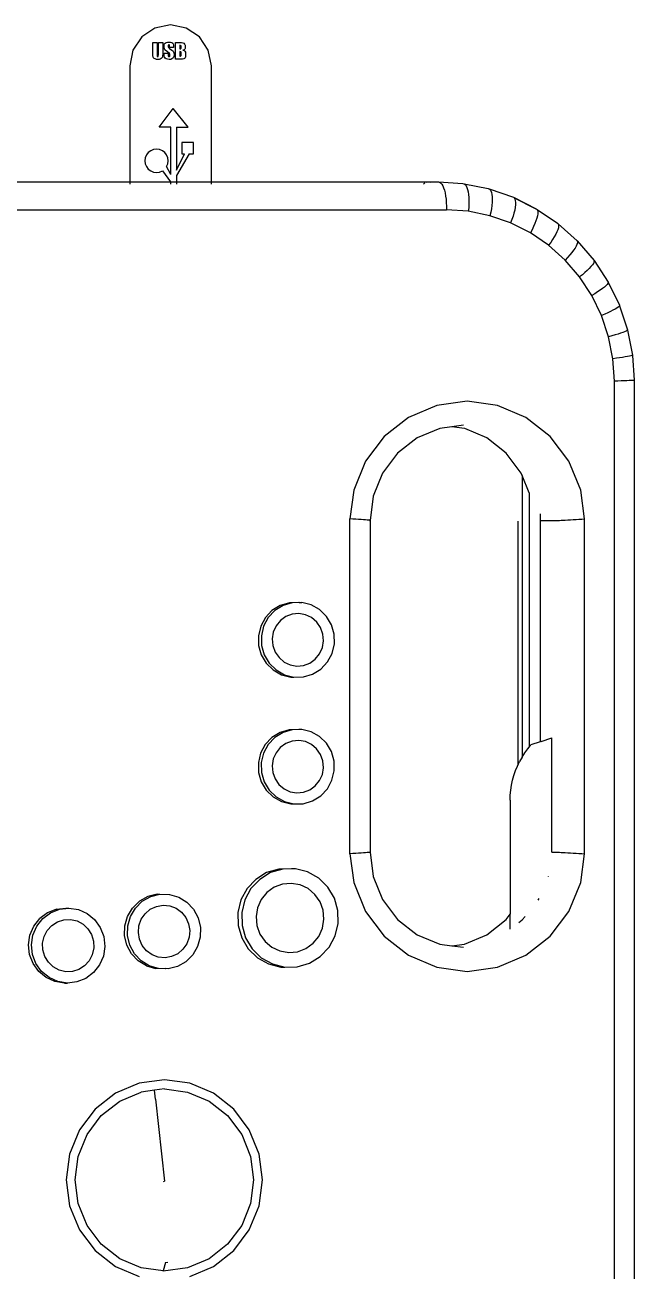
# Model space of a CAD drawing. Header units: millimetres. Extents: x 1380494 to 2061523, y -305664 to -174999.
# Drawn here: x 2014292.8 to 2014438.5, y -276446 to -276148 of the extents above; entities that cross this region are included whole.
import ezdxf

# ---------------------------------------------------------------- set-up
doc = ezdxf.new("R2010")
doc.units = ezdxf.units.MM
doc.header["$LTSCALE"] = 600
doc.header["$MEASUREMENT"] = 0
doc.layers.add('medical equipment', color=171, linetype='Continuous', lineweight=25)

msp = doc.modelspace()

# ---------------------------------------------------------------- linework, layer by layer
at = {"layer": 'medical equipment'}
for p, q in [((2014323.9347, -276148.7217), (2014320.7664, -276150.8386)), ((2014327.6719, -276147.9783), (2014323.9347, -276148.7217)), ((2014331.4092, -276148.7217), (2014327.6719, -276147.9783)), ((2014334.5774, -276150.8386), (2014331.4092, -276148.7217)), ((2014320.7664, -276150.8386), (2014318.6495, -276154.0069)), ((2014326.9048, -276152.1046), (2014327.2482, -276152.0747)), ((2014327.2482, -276152.0747), (2014327.6235, -276152.1074)), ((2014336.6944, -276154.0069), (2014334.5774, -276150.8386)), ((2014318.6495, -276154.0069), (2014317.9061, -276157.7441)), ((2014323.4236, -276154.5256), (2014323.4236, -276152.1587)), ((2014323.4236, -276152.1587), (2014324.4638, -276152.1587)), ((2014323.4483, -276155.4138), (2014323.4236, -276154.5256)), ((2014324.4638, -276152.1587), (2014324.4638, -276155.1581)), ((2014324.7627, -276155.1062), (2014324.7627, -276152.1587)), ((2014324.7627, -276152.1587), (2014325.8029, -276152.1587)), ((2014325.8029, -276154.832), (2014325.7732, -276155.4706)), ((2014325.8029, -276152.1587), (2014325.8029, -276154.832)), ((2014326.1191, -276153.1988), (2014326.1485, -276152.8011)), ((2014326.1398, -276153.4891), (2014326.1191, -276153.1988)), ((2014326.2019, -276153.7226), (2014326.1398, -276153.4891)), ((2014326.1485, -276152.8011), (2014326.2365, -276152.5268)), ((2014326.1512, -276154.9876), (2014326.1512, -276154.7257)), ((2014326.1512, -276154.7257), (2014327.1173, -276154.7257)), ((2014326.1741, -276155.386), (2014326.1512, -276154.9876)), ((2014326.2955, -276153.9055), (2014326.2019, -276153.7226)), ((2014326.2365, -276152.5268), (2014326.39, -276152.3375)), ((2014326.4107, -276154.0438), (2014326.2955, -276153.9055)), ((2014326.39, -276152.3375), (2014326.6157, -276152.1945)), ((2014326.9246, -276154.4169), (2014326.4107, -276154.0438)), ((2014326.6157, -276152.1945), (2014326.9048, -276152.1046)), ((2014327.4113, -276154.7801), (2014326.9246, -276154.4169)), ((2014327.1046, -276152.9247), (2014327.0926, -276153.0607)), ((2014327.0926, -276153.0607), (2014327.1061, -276153.2362)), ((2014327.1408, -276152.8283), (2014327.1046, -276152.9247)), ((2014327.1061, -276153.2362), (2014327.1467, -276153.3623)), ((2014327.1173, -276154.7257), (2014327.1173, -276155.2125)), ((2014327.2004, -276152.7708), (2014327.1408, -276152.8283)), ((2014327.1467, -276153.3623), (2014327.2461, -276153.4742)), ((2014327.2828, -276152.7516), (2014327.2004, -276152.7708)), ((2014327.2461, -276153.4742), (2014327.4407, -276153.6069)), ((2014327.3569, -276152.7659), (2014327.2828, -276152.7516)), ((2014327.4064, -276152.8085), (2014327.3569, -276152.7659)), ((2014327.4434, -276153.0728), (2014327.4064, -276152.8085)), ((2014327.4836, -276154.9499), (2014327.4113, -276154.7801)), ((2014327.4407, -276153.6069), (2014328.0067, -276153.9821)), ((2014327.4434, -276153.3693), (2014327.4434, -276153.0728)), ((2014328.4095, -276153.3693), (2014327.4434, -276153.3693)), ((2014327.5077, -276155.2421), (2014327.4836, -276154.9499)), ((2014327.6235, -276152.1074), (2014327.9388, -276152.2056)), ((2014327.9388, -276152.2056), (2014328.176, -276152.3536)), ((2014328.0067, -276153.9821), (2014328.1933, -276154.1421)), ((2014328.176, -276152.3536), (2014328.3168, -276152.5355)), ((2014328.1933, -276154.1421), (2014328.3156, -276154.2835)), ((2014328.3156, -276154.2835), (2014328.3945, -276154.4359)), ((2014328.3168, -276152.5355), (2014328.3863, -276152.8038)), ((2014328.3863, -276152.8038), (2014328.4095, -276153.2112)), ((2014328.3945, -276154.4359), (2014328.4508, -276154.6288)), ((2014328.4095, -276153.2112), (2014328.4095, -276153.3693)), ((2014328.4508, -276154.6288), (2014328.4959, -276155.1359)), ((2014328.8221, -276152.1587), (2014329.8598, -276152.1587)), ((2014328.8221, -276156.1587), (2014328.8221, -276152.1587)), ((2014329.8598, -276152.1587), (2014330.2918, -276152.1778)), ((2014329.8622, -276152.8431), (2014329.8622, -276153.7325)), ((2014330.0784, -276152.8653), (2014329.8622, -276152.8431)), ((2014329.8622, -276153.7325), (2014329.966, -276153.73)), ((2014329.8622, -276154.3551), (2014329.8622, -276155.4743)), ((2014330.05, -276154.3743), (2014329.8622, -276154.3551)), ((2014329.966, -276153.73), (2014330.0914, -276153.7112)), ((2014330.1488, -276154.4169), (2014330.05, -276154.3743)), ((2014330.1686, -276152.9604), (2014330.0784, -276152.8653)), ((2014330.0914, -276153.7112), (2014330.1612, -276153.6547)), ((2014330.1896, -276154.5219), (2014330.1488, -276154.4169)), ((2014330.1612, -276153.6547), (2014330.1927, -276153.5092)), ((2014330.2032, -276153.2235), (2014330.1686, -276152.9604)), ((2014330.2032, -276154.7282), (2014330.1896, -276154.5219)), ((2014330.1927, -276153.5092), (2014330.2032, -276153.2235)), ((2014330.2032, -276155.1013), (2014330.2032, -276154.7282)), ((2014330.2918, -276152.1778), (2014330.6047, -276152.2352)), ((2014330.6047, -276152.2352), (2014330.8335, -276152.3509)), ((2014330.8959, -276153.908), (2014330.6257, -276153.9981)), ((2014330.6257, -276153.9981), (2014330.9283, -276154.1066)), ((2014330.8335, -276152.3509), (2014331.0136, -276152.5451)), ((2014331.0593, -276153.7858), (2014330.8959, -276153.908)), ((2014330.9283, -276154.1066), (2014331.1149, -276154.2688)), ((2014331.0136, -276152.5451), (2014331.0817, -276152.6796)), ((2014331.1417, -276153.5944), (2014331.0593, -276153.7858)), ((2014331.0817, -276152.6796), (2014331.1303, -276152.8497)), ((2014331.1149, -276154.2688), (2014331.2112, -276154.5083)), ((2014331.1303, -276152.8497), (2014331.1692, -276153.2969)), ((2014331.1692, -276153.2969), (2014331.1417, -276153.5944)), ((2014331.2112, -276154.5083), (2014331.2433, -276154.8485)), ((2014331.2433, -276154.8485), (2014331.2433, -276155.2193)), ((2014337.4378, -276157.7441), (2014336.6944, -276154.0069)), ((2014317.9061, -276157.7441), (2014317.9061, -276185.5345)), ((2014323.5008, -276155.6198), (2014323.4483, -276155.4138)), ((2014323.6089, -276155.8153), (2014323.5008, -276155.6198)), ((2014323.7794, -276155.9876), (2014323.6089, -276155.8153)), ((2014324.019, -276156.1241), (2014323.7794, -276155.9876)), ((2014324.3143, -276156.2131), (2014324.019, -276156.1241)), ((2014324.6515, -276156.2427), (2014324.3143, -276156.2131)), ((2014324.4638, -276155.1581), (2014324.4922, -276155.4929)), ((2014324.4922, -276155.4929), (2014324.5351, -276155.5475)), ((2014324.5351, -276155.5475), (2014324.6071, -276155.5658)), ((2014324.6071, -276155.5658), (2014324.6883, -276155.5457)), ((2014324.9539, -276156.2177), (2014324.6515, -276156.2427)), ((2014324.6883, -276155.5457), (2014324.7343, -276155.4855)), ((2014324.7343, -276155.4855), (2014324.7627, -276155.1062)), ((2014325.2136, -276156.1427), (2014324.9539, -276156.2177)), ((2014325.4289, -276156.0191), (2014325.2136, -276156.1427)), ((2014325.5978, -276155.8487), (2014325.4289, -276156.0191)), ((2014325.7146, -276155.6572), (2014325.5978, -276155.8487)), ((2014325.7732, -276155.4706), (2014325.7146, -276155.6572)), ((2014326.2427, -276155.6819), (2014326.1741, -276155.386)), ((2014326.385, -276155.9049), (2014326.2427, -276155.6819)), ((2014326.6293, -276156.0846), (2014326.385, -276155.9049)), ((2014326.9551, -276156.2032), (2014326.6293, -276156.0846)), ((2014327.3421, -276156.2427), (2014326.9551, -276156.2032)), ((2014327.1173, -276155.2125), (2014327.1275, -276155.3971)), ((2014327.1275, -276155.3971), (2014327.1581, -276155.5015)), ((2014327.1581, -276155.5015), (2014327.2146, -276155.5497)), ((2014327.2146, -276155.5497), (2014327.3026, -276155.5658)), ((2014327.3026, -276155.5658), (2014327.3931, -276155.5454)), ((2014327.6991, -276156.2084), (2014327.3421, -276156.2427)), ((2014327.3931, -276155.5454), (2014327.457, -276155.4842)), ((2014327.457, -276155.4842), (2014327.495, -276155.3829)), ((2014327.495, -276155.3829), (2014327.5077, -276155.2421)), ((2014328.0092, -276156.1056), (2014327.6991, -276156.2084)), ((2014328.2492, -276155.9521), (2014328.0092, -276156.1056)), ((2014328.3959, -276155.7659), (2014328.2492, -276155.9521)), ((2014328.4709, -276155.5071), (2014328.3959, -276155.7659)), ((2014328.4959, -276155.1359), (2014328.4709, -276155.5071)), ((2014330.0253, -276156.1587), (2014328.8221, -276156.1587)), ((2014329.8622, -276155.4743), (2014330.0423, -276155.4533)), ((2014330.5466, -276156.1408), (2014330.0253, -276156.1587)), ((2014330.0423, -276155.4533), (2014330.1426, -276155.4052)), ((2014330.1426, -276155.4052), (2014330.188, -276155.2983)), ((2014330.188, -276155.2983), (2014330.2032, -276155.1013)), ((2014330.8554, -276156.087), (2014330.5466, -276156.1408)), ((2014331.0306, -276155.9844), (2014330.8554, -276156.087)), ((2014331.1507, -276155.82), (2014331.0306, -276155.9844)), ((2014331.2202, -276155.5722), (2014331.1507, -276155.82)), ((2014331.2433, -276155.2193), (2014331.2202, -276155.5722)), ((2014337.4378, -276185.5345), (2014337.4378, -276157.7441)), ((2014324.9479, -276172.4503), (2014328.2559, -276167.9902)), ((2014331.889, -276172.4503), (2014328.2559, -276167.9902)), ((2014327.7243, -276172.4503), (2014324.9479, -276172.4503)), ((2014327.7243, -276183.7501), (2014327.7243, -276172.4503)), ((2014329.1126, -276172.4503), (2014331.889, -276172.4503)), ((2014329.1126, -276172.4503), (2014329.1126, -276182.7235)), ((2014322.3546, -276178.5072), (2014321.9134, -276179.0823)), ((2014322.9296, -276178.066), (2014322.3546, -276178.5072)), ((2014323.5993, -276177.7886), (2014322.9296, -276178.066)), ((2014324.3179, -276177.694), (2014323.5993, -276177.7886)), ((2014325.0365, -276177.7886), (2014324.3179, -276177.694)), ((2014325.7061, -276178.066), (2014325.0365, -276177.7886)), ((2014326.2811, -276178.5072), (2014325.7061, -276178.066)), ((2014326.7223, -276179.0823), (2014326.2811, -276178.5072)), ((2014332.0901, -276178.84), (2014329.1126, -276183.9951)), ((2014329.1126, -276182.7235), (2014331.0138, -276178.84)), ((2014333.1664, -276176.0635), (2014330.39, -276176.0635)), ((2014330.39, -276176.0635), (2014330.39, -276178.84)), ((2014330.39, -276178.84), (2014331.0138, -276178.84)), ((2014332.0901, -276178.84), (2014333.1664, -276178.84)), ((2014333.1664, -276178.84), (2014333.1664, -276176.0635)), ((2014321.636, -276179.7519), (2014321.5414, -276180.4705)), ((2014321.5414, -276180.4705), (2014321.636, -276181.1891)), ((2014321.9134, -276179.0823), (2014321.636, -276179.7519)), ((2014321.636, -276181.1891), (2014321.9134, -276181.8587)), ((2014321.9134, -276181.8587), (2014322.3546, -276182.4337)), ((2014326.9997, -276179.7519), (2014326.7223, -276179.0823)), ((2014326.7223, -276181.8587), (2014326.9997, -276181.1891)), ((2014327.7243, -276183.7501), (2014326.7223, -276181.8587)), ((2014327.0943, -276180.4705), (2014326.9997, -276179.7519)), ((2014326.9997, -276181.1891), (2014327.0943, -276180.4705)), ((2014322.3546, -276182.4337), (2014322.9296, -276182.875)), ((2014322.9296, -276182.875), (2014323.5993, -276183.1523)), ((2014323.5993, -276183.1523), (2014324.3179, -276183.2469)), ((2014324.3179, -276183.2469), (2014325.0365, -276183.1523)), ((2014325.0365, -276183.1523), (2014325.7061, -276182.875)), ((2014325.7061, -276182.875), (2014327.6758, -276185.5176)), ((2014329.1126, -276183.9951), (2014329.1126, -276185.5176)), ((2014213.1382, -276185.5176), (2014297.4849, -276185.5345)), ((2014297.4849, -276185.5345), (2014300.126, -276185.5176)), ((2014300.126, -276185.5176), (2014317.9061, -276185.5345)), ((2014317.9061, -276185.5345), (2014327.6758, -276185.5176)), ((2014317.9061, -276185.5345), (2014317.9061, -276185.5876)), ((2014317.9061, -276185.7685), (2014317.9061, -276186.0571)), ((2014327.6758, -276185.5176), (2014327.7243, -276185.5827)), ((2014327.6758, -276185.5176), (2014329.1126, -276185.5176)), ((2014327.7243, -276186.0571), (2014327.7243, -276185.7685)), ((2014329.1126, -276185.5176), (2014329.1126, -276185.5876)), ((2014329.1126, -276185.5176), (2014337.4378, -276185.5345)), ((2014329.1126, -276185.7685), (2014329.1126, -276186.0571)), ((2014337.4378, -276185.5345), (2014389.068, -276185.5345)), ((2014337.4378, -276185.5876), (2014337.4378, -276185.5345)), ((2014337.4378, -276186.0571), (2014337.4378, -276185.7685)), ((2014388.141, -276186.0571), (2014388.3754, -276185.8174)), ((2014388.3754, -276185.8174), (2014388.4556, -276185.7685)), ((2014388.8123, -276185.5876), (2014389.068, -276185.5345)), ((2014389.068, -276185.5345), (2014391.7096, -276185.5176)), ((2014389.068, -276185.5345), (2014389.8633, -276185.5876)), ((2014391.7096, -276185.5176), (2014391.9862, -276185.5876)), ((2014391.7096, -276185.5176), (2014397.5952, -276185.911)), ((2014391.9862, -276185.5876), (2014392.254, -276185.7685)), ((2014392.254, -276185.7685), (2014392.5084, -276186.0571)), ((2014392.5084, -276186.0571), (2014392.7453, -276186.4487)), ((2014392.7453, -276186.4487), (2014392.9606, -276186.9366)), ((2014392.9606, -276186.9366), (2014393.1508, -276187.5128)), ((2014393.1508, -276187.5128), (2014393.3126, -276188.1676)), ((2014397.5952, -276185.911), (2014397.8651, -276185.9806)), ((2014397.8651, -276185.9806), (2014398.1154, -276186.1603)), ((2014397.8651, -276185.9806), (2014403.591, -276187.1272)), ((2014398.1154, -276186.1603), (2014398.3421, -276186.447)), ((2014398.3421, -276186.447), (2014398.5413, -276186.8361)), ((2014398.5413, -276186.8361), (2014398.7097, -276187.3209)), ((2014398.7097, -276187.3209), (2014398.8445, -276187.8934)), ((2014403.591, -276187.1272), (2014403.852, -276187.1951)), ((2014403.852, -276187.1951), (2014404.0796, -276187.3701)), ((2014403.852, -276187.1951), (2014409.6323, -276189.1961)), ((2014404.0796, -276187.3701), (2014404.2699, -276187.6495)), ((2014404.2699, -276187.6495), (2014404.4197, -276188.0285)), ((2014393.3126, -276188.1676), (2014393.4435, -276188.89)), ((2014393.4435, -276188.89), (2014393.5411, -276189.6681)), ((2014393.5411, -276189.6681), (2014393.6039, -276190.4887)), ((2014393.6039, -276190.4887), (2014393.6308, -276191.3382)), ((2014398.8445, -276187.8934), (2014398.9434, -276188.5439)), ((2014398.9434, -276188.5439), (2014399.0047, -276189.2618)), ((2014399.0047, -276189.2618), (2014399.0276, -276190.0348)), ((2014399.0276, -276190.0348), (2014399.0114, -276190.8502)), ((2014404.4197, -276188.0285), (2014404.5266, -276188.5009)), ((2014404.5754, -276190.3918), (2014404.5001, -276191.1449)), ((2014404.5266, -276188.5009), (2014404.5887, -276189.0586)), ((2014404.6051, -276189.6924), (2014404.5754, -276190.3918)), ((2014404.5887, -276189.0586), (2014404.6051, -276189.6924)), ((2014409.6323, -276189.1961), (2014409.8379, -276189.3635)), ((2014409.6323, -276189.1961), (2014415.1071, -276191.9494)), ((2014409.8379, -276189.3635), (2014409.9931, -276189.6307)), ((2014409.8379, -276189.3635), (2014414.8626, -276191.8886)), ((2014409.9931, -276189.6307), (2014410.0952, -276189.9933)), ((2014410.0952, -276189.9933), (2014410.1427, -276190.445)), ((2014410.1427, -276190.445), (2014410.1347, -276190.9785)), ((2014076.2979, -276192.2024), (2014393.6213, -276192.2024)), ((2014393.6308, -276191.3382), (2014393.6213, -276192.2024)), ((2014398.8641, -276192.5528), (2014393.6213, -276192.2024)), ((2014398.9566, -276191.6942), (2014398.8641, -276192.5528)), ((2014404.0171, -276193.5981), (2014398.8641, -276192.5528)), ((2014399.0114, -276190.8502), (2014398.9566, -276191.6942)), ((2014404.2186, -276192.7616), (2014404.0171, -276193.5981)), ((2014408.9923, -276195.3204), (2014404.0171, -276193.5981)), ((2014404.3805, -276191.9393), (2014404.2186, -276192.7616)), ((2014404.5001, -276191.1449), (2014404.3805, -276191.9393)), ((2014409.5643, -276193.7338), (2014409.299, -276194.5203)), ((2014409.7837, -276192.974), (2014409.5643, -276193.7338)), ((2014409.9537, -276192.2536), (2014409.7837, -276192.974)), ((2014410.0714, -276191.5847), (2014409.9537, -276192.2536)), ((2014410.1347, -276190.9785), (2014410.0714, -276191.5847)), ((2014414.8626, -276191.8886), (2014415.1071, -276191.9494)), ((2014415.1071, -276191.9494), (2014415.2918, -276192.1063)), ((2014415.3875, -276193.6202), (2014415.2487, -276194.1885)), ((2014415.2918, -276192.1063), (2014415.4137, -276192.3568)), ((2014415.2918, -276192.1063), (2014420.1826, -276195.4079)), ((2014415.462, -276193.1201), (2014415.3875, -276193.6202)), ((2014415.4137, -276192.3568), (2014415.4707, -276192.6966)), ((2014415.4707, -276192.6966), (2014415.462, -276193.1201)), ((2014409.299, -276194.5203), (2014408.9923, -276195.3204)), ((2014413.7044, -276197.6902), (2014408.9923, -276195.3204)), ((2014414.474, -276196.2029), (2014414.1107, -276196.9402)), ((2014414.7881, -276195.4907), (2014414.474, -276196.2029)), ((2014415.0477, -276194.8155), (2014414.7881, -276195.4907)), ((2014415.2487, -276194.1885), (2014415.0477, -276194.8155)), ((2014420.1826, -276195.4079), (2014420.348, -276195.5517)), ((2014420.3933, -276196.4804), (2014420.2573, -276196.9385)), ((2014420.348, -276195.5517), (2014420.439, -276195.7811)), ((2014420.348, -276195.5517), (2014424.9199, -276199.6406)), ((2014420.4542, -276196.0924), (2014420.3933, -276196.4804)), ((2014420.439, -276195.7811), (2014420.4542, -276196.0924)), ((2014414.1107, -276196.9402), (2014413.7044, -276197.6902)), ((2014418.073, -276200.667), (2014413.7044, -276197.6902)), ((2014419.0257, -276199.3045), (2014418.5716, -276199.9799)), ((2014419.4275, -276198.6521), (2014419.0257, -276199.3045)), ((2014419.7703, -276198.0335), (2014419.4275, -276198.6521)), ((2014420.0484, -276197.4591), (2014419.7703, -276198.0335)), ((2014420.2573, -276196.9385), (2014420.0484, -276197.4591)), ((2014424.9199, -276199.6406), (2014424.9831, -276199.8451)), ((2014424.9199, -276199.6406), (2014428.9294, -276204.3031)), ((2014418.5716, -276199.9799), (2014418.073, -276200.667)), ((2014422.0231, -276204.1998), (2014418.073, -276200.667)), ((2014423.6225, -276202.4039), (2014423.1414, -276202.9854)), ((2014424.0406, -276201.8526), (2014423.6225, -276202.4039)), ((2014424.3885, -276201.3406), (2014424.0406, -276201.8526)), ((2014424.6607, -276200.8766), (2014424.3885, -276201.3406)), ((2014424.8523, -276200.4683), (2014424.6607, -276200.8766)), ((2014424.9604, -276200.1226), (2014424.8523, -276200.4683)), ((2014424.9831, -276199.8451), (2014424.9604, -276200.1226)), ((2014422.6053, -276203.5874), (2014422.0231, -276204.1998)), ((2014425.4873, -276208.2282), (2014422.0231, -276204.1998)), ((2014423.1414, -276202.9854), (2014422.6053, -276203.5874)), ((2014428.5223, -276205.3672), (2014428.1947, -276205.7667)), ((2014428.7628, -276205.0157), (2014428.5223, -276205.3672)), ((2014428.9123, -276204.718), (2014428.7628, -276205.0157)), ((2014428.9681, -276204.4791), (2014428.9123, -276204.718)), ((2014428.9294, -276204.3031), (2014428.9681, -276204.4791)), ((2014428.9294, -276204.3031), (2014432.3078, -276209.4594)), ((2014426.1428, -276207.701), (2014425.4873, -276208.2282)), ((2014428.4063, -276212.6832), (2014425.4873, -276208.2282)), ((2014426.7509, -276207.1827), (2014426.1428, -276207.701)), ((2014427.3015, -276206.6821), (2014426.7509, -276207.1827)), ((2014427.7855, -276206.2074), (2014427.3015, -276206.6821)), ((2014428.1947, -276205.7667), (2014427.7855, -276206.2074)), ((2014430.4015, -276211.4133), (2014429.7922, -276211.8245)), ((2014430.941, -276211.0235), (2014430.4015, -276211.4133)), ((2014431.4018, -276210.6615), (2014430.941, -276211.0235)), ((2014431.7762, -276210.3334), (2014431.4018, -276210.6615)), ((2014432.0578, -276210.0447), (2014431.7762, -276210.3334)), ((2014432.2421, -276209.8002), (2014432.0578, -276210.0447)), ((2014432.3259, -276209.604), (2014432.2421, -276209.8002)), ((2014432.3078, -276209.4594), (2014432.3259, -276209.604)), ((2014432.3078, -276209.4594), (2014434.9974, -276215.0213)), ((2014429.1234, -276212.2502), (2014428.4063, -276212.6832)), ((2014430.7301, -276217.4887), (2014428.4063, -276212.6832)), ((2014429.7922, -276211.8245), (2014429.1234, -276212.2502)), ((2014431.4963, -276217.1573), (2014430.7301, -276217.4887)), ((2014432.4189, -276222.5624), (2014430.7301, -276217.4887)), ((2014432.2134, -276216.8315), (2014431.4963, -276217.1573)), ((2014432.8693, -276216.5168), (2014432.2134, -276216.8315)), ((2014433.4531, -276216.2184), (2014432.8693, -276216.5168)), ((2014433.955, -276215.9413), (2014433.4531, -276216.2184)), ((2014434.3666, -276215.6902), (2014433.955, -276215.9413)), ((2014434.681, -276215.4692), (2014434.3666, -276215.6902)), ((2014434.893, -276215.2821), (2014434.681, -276215.4692)), ((2014434.9991, -276215.132), (2014434.893, -276215.2821)), ((2014434.9226, -276214.9739), (2014434.9974, -276215.0213)), ((2014434.9974, -276215.0213), (2014434.9991, -276215.132)), ((2014434.9991, -276215.132), (2014436.9105, -276220.8745)), ((2014433.2209, -276222.3382), (2014432.4189, -276222.5624)), ((2014433.4439, -276227.8175), (2014432.4189, -276222.5624)), ((2014433.9731, -276222.1179), (2014433.2209, -276222.3382)), ((2014434.6629, -276221.9051), (2014433.9731, -276222.1179)), ((2014435.2788, -276221.7032), (2014434.6629, -276221.9051)), ((2014435.8105, -276221.5159), (2014435.2788, -276221.7032)), ((2014436.2492, -276221.346), (2014435.8105, -276221.5159)), ((2014436.5874, -276221.1966), (2014436.2492, -276221.346)), ((2014436.8196, -276221.07), (2014436.5874, -276221.1966)), ((2014436.9418, -276220.9685), (2014436.8196, -276221.07)), ((2014436.9105, -276220.8745), (2014436.9521, -276220.8936)), ((2014436.9521, -276220.8936), (2014436.9418, -276220.9685)), ((2014436.9418, -276220.9685), (2014438.1384, -276226.9759)), ((2014434.2676, -276227.7044), (2014433.4439, -276227.8175)), ((2014433.7875, -276233.164), (2014433.4439, -276227.8175)), ((2014435.041, -276227.5933), (2014434.2676, -276227.7044)), ((2014435.7514, -276227.486), (2014435.041, -276227.5933)), ((2014436.3869, -276227.3842), (2014435.7514, -276227.486)), ((2014436.9367, -276227.2897), (2014436.3869, -276227.3842)), ((2014437.3918, -276227.204), (2014436.9367, -276227.2897)), ((2014437.7445, -276227.1287), (2014437.3918, -276227.204)), ((2014437.9889, -276227.0648), (2014437.7445, -276227.1287)), ((2014438.1209, -276227.0136), (2014437.9889, -276227.0648)), ((2014438.1384, -276226.9759), (2014438.1209, -276227.0136)), ((2014438.1209, -276227.0136), (2014438.5033, -276232.9629)), ((2014434.6166, -276233.1357), (2014433.7875, -276233.164)), ((2014433.7875, -276596.8923), (2014433.7875, -276233.164)), ((2014435.3955, -276233.1079), (2014434.6166, -276233.1357)), ((2014436.111, -276233.0811), (2014435.3955, -276233.1079)), ((2014436.7514, -276233.0556), (2014436.111, -276233.0811)), ((2014437.3058, -276233.032), (2014436.7514, -276233.0556)), ((2014437.765, -276233.0105), (2014437.3058, -276233.032)), ((2014438.1213, -276232.9917), (2014437.765, -276233.0105)), ((2014438.3688, -276232.9757), (2014438.1213, -276232.9917)), ((2014438.5033, -276232.9629), (2014438.3688, -276232.9757)), ((2014438.5033, -276232.9629), (2014438.5033, -276597.0935)), ((2014398.5996, -276237.9764), (2014391.3283, -276238.9527)), ((2014405.8708, -276238.9527), (2014398.5996, -276237.9764)), ((2014391.3283, -276238.9527), (2014384.5526, -276241.8149)), ((2014412.6465, -276241.8149), (2014405.8708, -276238.9527)), ((2014384.5526, -276241.8149), (2014378.7342, -276246.3679)), ((2014394.9462, -276244.0995), (2014392.0552, -276244.4525)), ((2014397.6832, -276243.7235), (2014394.9462, -276244.0995)), ((2014397.9586, -276244.5039), (2014394.9462, -276244.0995)), ((2014397.7465, -276243.7235), (2014397.6832, -276243.7235)), ((2014418.465, -276246.3679), (2014412.6465, -276241.8149)), ((2014378.7342, -276246.3679), (2014374.2696, -276252.3016)), ((2014386.6261, -276246.7459), (2014381.964, -276250.3941)), ((2014392.0552, -276244.4525), (2014386.6261, -276246.7459)), ((2014398.0084, -276244.5039), (2014397.9586, -276244.5039)), ((2014403.2602, -276246.7478), (2014398.0084, -276244.5039)), ((2014407.9219, -276250.3957), (2014403.2602, -276246.7478)), ((2014422.9296, -276252.3016), (2014418.465, -276246.3679)), ((2014381.964, -276250.3941), (2014378.3866, -276255.1485)), ((2014411.4989, -276255.1496), (2014407.9219, -276250.3957)), ((2014374.2696, -276252.3016), (2014371.463, -276259.2115)), ((2014425.7362, -276259.2115), (2014422.9296, -276252.3016)), ((2014378.3866, -276255.1485), (2014376.1378, -276260.6851)), ((2014411.7457, -276255.7574), (2014411.4989, -276255.1496)), ((2014411.7457, -276255.7574), (2014411.7166, -276323.0611)), ((2014413.3973, -276259.8444), (2014411.7457, -276255.7574)), ((2014371.463, -276259.2115), (2014370.5751, -276266.0893)), ((2014426.6241, -276266.0893), (2014425.7362, -276259.2115)), ((2014376.1378, -276260.6851), (2014375.3701, -276266.449)), ((2014413.3973, -276259.8444), (2014413.3973, -276320.6893)), ((2014416.0165, -276264.8589), (2014416.0165, -276319.3939)), ((2014371.2649, -276266.1337), (2014370.5751, -276266.0893)), ((2014370.5751, -276346.1828), (2014370.5751, -276266.0893)), ((2014371.9458, -276266.1789), (2014371.2649, -276266.1337)), ((2014372.602, -276266.2238), (2014371.9458, -276266.1789)), ((2014373.2181, -276266.2674), (2014372.602, -276266.2238)), ((2014373.7797, -276266.3086), (2014373.2181, -276266.2674)), ((2014374.2735, -276266.3466), (2014373.7797, -276266.3086)), ((2014374.6881, -276266.3803), (2014374.2735, -276266.3466)), ((2014375.0138, -276266.409), (2014374.6881, -276266.3803)), ((2014375.2429, -276266.4321), (2014375.0138, -276266.409)), ((2014375.3092, -276266.4628), (2014375.2429, -276266.4321)), ((2014375.2429, -276266.4628), (2014375.3092, -276266.4628)), ((2014375.3092, -276266.4628), (2014375.3701, -276266.449)), ((2014375.3701, -276266.449), (2014375.3924, -276278.3578)), ((2014410.7324, -276266.6267), (2014410.7324, -276324.9301)), ((2014416.3004, -276266.4628), (2014420.1838, -276266.4628)), ((2014420.1838, -276266.4628), (2014420.3704, -276266.4593)), ((2014420.3704, -276266.4593), (2014420.6562, -276266.449)), ((2014420.6562, -276266.449), (2014421.0343, -276266.4321)), ((2014421.0343, -276266.4321), (2014421.4961, -276266.409)), ((2014421.4961, -276266.409), (2014422.0306, -276266.3803)), ((2014422.0306, -276266.3803), (2014422.6253, -276266.3466)), ((2014422.6253, -276266.3466), (2014423.2665, -276266.3086)), ((2014423.2665, -276266.3086), (2014423.9389, -276266.2674)), ((2014423.9389, -276266.2674), (2014424.6269, -276266.2238)), ((2014424.6269, -276266.2238), (2014425.3145, -276266.1789)), ((2014425.3145, -276266.1789), (2014425.9854, -276266.1337)), ((2014425.9854, -276266.1337), (2014426.6241, -276266.0893)), ((2014426.6241, -276346.1828), (2014426.6241, -276266.0893)), ((2014375.3924, -276278.3578), (2014375.3701, -276345.823)), ((2014356.0827, -276286.163), (2014353.8813, -276286.8145)), ((2014356.7851, -276286.163), (2014354.5837, -276286.8145)), ((2014356.7851, -276286.163), (2014356.0827, -276286.163)), ((2014358.3744, -276286.1148), (2014356.7851, -276286.163)), ((2014358.4288, -276286.1284), (2014358.3744, -276286.1148)), ((2014358.4288, -276286.1284), (2014359.0769, -276286.1148)), ((2014361.3027, -276286.6731), (2014359.0769, -276286.1148)), ((2014351.9202, -276288.0248), (2014350.3331, -276289.7115)), ((2014352.6227, -276288.0248), (2014351.0356, -276289.7115)), ((2014353.8813, -276286.8145), (2014351.9202, -276288.0248)), ((2014354.5837, -276286.8145), (2014352.6227, -276288.0248)), ((2014356.7479, -276288.9028), (2014355.2431, -276289.4707)), ((2014358.3456, -276288.7514), (2014356.7479, -276288.9028)), ((2014359.9272, -276289.0268), (2014358.3456, -276288.7514)), ((2014361.3851, -276289.7104), (2014359.9272, -276289.0268)), ((2014363.3111, -276287.7999), (2014361.3027, -276286.6731)), ((2014364.965, -276289.4184), (2014363.3111, -276287.7999)), ((2014349.2282, -276291.7596), (2014348.6807, -276294.0296)), ((2014350.3331, -276289.7115), (2014349.2282, -276291.7596)), ((2014349.9307, -276291.7596), (2014349.3832, -276294.0296)), ((2014351.0356, -276289.7115), (2014349.9307, -276291.7596)), ((2014352.9089, -276291.6757), (2014352.2387, -276293.1624)), ((2014353.9337, -276290.4165), (2014352.9089, -276291.6757)), ((2014355.2431, -276289.4707), (2014353.9337, -276290.4165)), ((2014362.6198, -276290.7554), (2014361.3851, -276289.7104)), ((2014363.5472, -276292.0907), (2014362.6198, -276290.7554)), ((2014364.1041, -276293.6253), (2014363.5472, -276292.0907)), ((2014366.1519, -276291.4183), (2014364.965, -276289.4184)), ((2014366.7907, -276293.6633), (2014366.1519, -276291.4183)), ((2014348.6807, -276294.0296), (2014348.728, -276296.3667)), ((2014349.3832, -276294.0296), (2014349.4305, -276296.3667)), ((2014352.2387, -276293.1624), (2014351.9686, -276294.7754)), ((2014351.9686, -276294.7754), (2014352.117, -276296.4047)), ((2014364.2526, -276295.2546), (2014364.1041, -276293.6253)), ((2014366.838, -276296.0004), (2014366.7907, -276293.6633)), ((2014348.728, -276296.3667), (2014349.3669, -276298.6117)), ((2014349.4305, -276296.3667), (2014350.0693, -276298.6117)), ((2014352.117, -276296.4047), (2014352.674, -276297.9393)), ((2014352.674, -276297.9393), (2014353.6014, -276299.2746)), ((2014363.3122, -276298.3544), (2014363.9825, -276296.8676)), ((2014363.9825, -276296.8676), (2014364.2526, -276295.2546)), ((2014366.2905, -276298.2704), (2014366.838, -276296.0004)), ((2014349.3669, -276298.6117), (2014350.5537, -276300.6116)), ((2014350.0693, -276298.6117), (2014351.2561, -276300.6116)), ((2014350.5537, -276300.6116), (2014352.2076, -276302.2301)), ((2014351.2561, -276300.6116), (2014352.9101, -276302.2301)), ((2014353.6014, -276299.2746), (2014354.8361, -276300.3197)), ((2014354.8361, -276300.3197), (2014356.2939, -276301.0032)), ((2014356.2939, -276301.0032), (2014357.8756, -276301.2787)), ((2014359.4733, -276301.1272), (2014360.9781, -276300.5593)), ((2014360.9781, -276300.5593), (2014362.2875, -276299.6135)), ((2014362.2875, -276299.6135), (2014363.3122, -276298.3544)), ((2014363.5985, -276302.0052), (2014365.1856, -276300.3185)), ((2014365.1856, -276300.3185), (2014366.2905, -276298.2704)), ((2014352.2076, -276302.2301), (2014354.216, -276303.3569)), ((2014352.9101, -276302.2301), (2014354.9184, -276303.3569)), ((2014354.216, -276303.3569), (2014356.4419, -276303.9152)), ((2014354.9184, -276303.3569), (2014357.1443, -276303.9152)), ((2014356.4419, -276303.9152), (2014357.1443, -276303.9152)), ((2014357.1443, -276303.9152), (2014359.4361, -276303.867)), ((2014357.8756, -276301.2787), (2014359.4733, -276301.1272)), ((2014359.4361, -276303.867), (2014361.6375, -276303.2155)), ((2014361.6375, -276303.2155), (2014363.5985, -276302.0052)), ((2014351.9021, -276318.3624), (2014350.3151, -276320.0491)), ((2014352.6046, -276318.3624), (2014351.0175, -276320.0491)), ((2014353.8632, -276317.1521), (2014351.9021, -276318.3624)), ((2014354.5657, -276317.1521), (2014352.6046, -276318.3624)), ((2014356.0646, -276316.5006), (2014353.8632, -276317.1521)), ((2014356.7671, -276316.5006), (2014354.5657, -276317.1521)), ((2014356.7671, -276316.5006), (2014356.0646, -276316.5006)), ((2014358.3564, -276316.4524), (2014356.7671, -276316.5006)), ((2014358.4107, -276316.466), (2014358.3564, -276316.4524)), ((2014359.0588, -276316.4524), (2014358.4107, -276316.466)), ((2014361.2847, -276317.0107), (2014359.0588, -276316.4524)), ((2014363.293, -276318.1375), (2014361.2847, -276317.0107)), ((2014364.947, -276319.756), (2014363.293, -276318.1375)), ((2014416.3004, -276319.2945), (2014418.8104, -276318.4162)), ((2014418.8104, -276345.8093), (2014418.8104, -276318.4162)), ((2014350.3151, -276320.0491), (2014349.2102, -276322.0972)), ((2014351.0175, -276320.0491), (2014349.9126, -276322.0972)), ((2014353.9156, -276320.7541), (2014352.8909, -276322.0132)), ((2014355.225, -276319.8083), (2014353.9156, -276320.7541)), ((2014356.7298, -276319.2403), (2014355.225, -276319.8083)), ((2014358.3275, -276319.0889), (2014356.7298, -276319.2403)), ((2014359.9092, -276319.3644), (2014358.3275, -276319.0889)), ((2014361.367, -276320.0479), (2014359.9092, -276319.3644)), ((2014362.6017, -276321.093), (2014361.367, -276320.0479)), ((2014363.5292, -276322.4283), (2014362.6017, -276321.093)), ((2014366.1338, -276321.7559), (2014364.947, -276319.756)), ((2014366.7726, -276324.0009), (2014366.1338, -276321.7559)), ((2014412.3652, -276322.0508), (2014413.0732, -276321.0814)), ((2014413.0732, -276321.0814), (2014413.3973, -276320.6893)), ((2014413.3973, -276320.6893), (2014413.8381, -276320.1561)), ((2014416.0165, -276319.3939), (2014413.8381, -276320.1561)), ((2014416.3004, -276319.2945), (2014416.0165, -276319.3939)), ((2014349.2102, -276322.0972), (2014348.6627, -276324.3672)), ((2014348.6627, -276324.3672), (2014348.71, -276326.7043)), ((2014349.9126, -276322.0972), (2014349.3652, -276324.3672)), ((2014349.3652, -276324.3672), (2014349.4124, -276326.7043)), ((2014352.2206, -276323.5), (2014351.9505, -276325.1129)), ((2014352.8909, -276322.0132), (2014352.2206, -276323.5)), ((2014364.0861, -276323.9629), (2014363.5292, -276322.4283)), ((2014364.2345, -276325.5922), (2014364.0861, -276323.9629)), ((2014366.8199, -276326.338), (2014366.7726, -276324.0009)), ((2014410.6072, -276325.1891), (2014411.1299, -276324.1084)), ((2014411.7166, -276323.0611), (2014411.1299, -276324.1084)), ((2014411.7166, -276323.0611), (2014412.3652, -276322.0508)), ((2014348.71, -276326.7043), (2014349.3488, -276328.9493)), ((2014349.4124, -276326.7043), (2014350.0513, -276328.9493)), ((2014351.9505, -276325.1129), (2014352.099, -276326.7423)), ((2014352.099, -276326.7423), (2014352.6559, -276328.2769)), ((2014363.2942, -276328.6919), (2014363.9644, -276327.2052)), ((2014363.9644, -276327.2052), (2014364.2345, -276325.5922)), ((2014366.2725, -276328.608), (2014366.8199, -276326.338)), ((2014409.4401, -276328.5917), (2014409.7607, -276327.4348)), ((2014409.7607, -276327.4348), (2014410.1502, -276326.2992)), ((2014410.1502, -276326.2992), (2014410.6072, -276325.1891)), ((2014349.3488, -276328.9493), (2014350.5356, -276330.9492)), ((2014350.0513, -276328.9493), (2014351.2381, -276330.9492)), ((2014352.6559, -276328.2769), (2014353.5833, -276329.6122)), ((2014353.5833, -276329.6122), (2014354.818, -276330.6572)), ((2014354.818, -276330.6572), (2014356.2759, -276331.3408)), ((2014360.96, -276330.8969), (2014362.2694, -276329.9511)), ((2014362.2694, -276329.9511), (2014363.2942, -276328.6919)), ((2014363.5805, -276332.3428), (2014365.1675, -276330.6561)), ((2014365.1675, -276330.6561), (2014366.2725, -276328.608)), ((2014409.01, -276330.9527), (2014409.1896, -276329.7657)), ((2014409.1896, -276329.7657), (2014409.4401, -276328.5917)), ((2014350.5356, -276330.9492), (2014352.1896, -276332.5677)), ((2014351.2381, -276330.9492), (2014352.892, -276332.5677)), ((2014352.1896, -276332.5677), (2014354.1979, -276333.6945)), ((2014352.892, -276332.5677), (2014354.9004, -276333.6945)), ((2014354.1979, -276333.6945), (2014356.4238, -276334.2528)), ((2014354.9004, -276333.6945), (2014357.1263, -276334.2528)), ((2014356.2759, -276331.3408), (2014357.8576, -276331.6162)), ((2014357.8576, -276331.6162), (2014359.4552, -276331.4648)), ((2014359.418, -276334.2046), (2014361.6194, -276333.5531)), ((2014359.4552, -276331.4648), (2014360.96, -276330.8969)), ((2014361.6194, -276333.5531), (2014363.5805, -276332.3428)), ((2014408.8659, -276333.3483), (2014408.9019, -276332.1483)), ((2014408.8659, -276333.3483), (2014408.8659, -276360.6218)), ((2014408.9019, -276332.1483), (2014409.01, -276330.9527)), ((2014356.4238, -276334.2528), (2014357.1263, -276334.2528)), ((2014357.1263, -276334.2528), (2014359.418, -276334.2046)), ((2014371.2649, -276346.1384), (2014370.5751, -276346.1828)), ((2014370.5751, -276346.1828), (2014371.463, -276353.0606)), ((2014371.9458, -276346.0932), (2014371.2649, -276346.1384)), ((2014372.602, -276346.0483), (2014371.9458, -276346.0932)), ((2014373.2181, -276346.0047), (2014372.602, -276346.0483)), ((2014373.7797, -276345.9634), (2014373.2181, -276346.0047)), ((2014374.2735, -276345.9255), (2014373.7797, -276345.9634)), ((2014374.6881, -276345.8918), (2014374.2735, -276345.9255)), ((2014375.0138, -276345.863), (2014374.6881, -276345.8918)), ((2014375.2429, -276345.8399), (2014375.0138, -276345.863)), ((2014375.2429, -276345.8093), (2014375.3092, -276345.8093)), ((2014375.3092, -276345.8093), (2014375.2429, -276345.8399)), ((2014375.3092, -276345.8093), (2014375.3701, -276345.823)), ((2014375.3701, -276345.823), (2014376.1378, -276351.5869)), ((2014418.8104, -276345.8093), (2014420.1838, -276345.8093)), ((2014420.1838, -276345.8093), (2014420.3704, -276345.8128)), ((2014420.3704, -276345.8128), (2014420.6562, -276345.823)), ((2014420.6562, -276345.823), (2014421.0343, -276345.8399)), ((2014421.0343, -276345.8399), (2014421.4961, -276345.863)), ((2014421.4961, -276345.863), (2014422.0306, -276345.8918)), ((2014422.0306, -276345.8918), (2014422.6253, -276345.9255)), ((2014422.6253, -276345.9255), (2014423.2665, -276345.9634)), ((2014423.2665, -276345.9634), (2014423.9389, -276346.0047)), ((2014423.9389, -276346.0047), (2014424.6269, -276346.0483)), ((2014424.6269, -276346.0483), (2014425.3145, -276346.0932)), ((2014425.3145, -276346.0932), (2014425.9854, -276346.1384)), ((2014425.7362, -276353.0606), (2014426.6241, -276346.1828)), ((2014425.9854, -276346.1384), (2014426.6241, -276346.1828)), ((2014350.6478, -276350.6928), (2014348.0592, -276352.2904)), ((2014351.5751, -276350.6928), (2014348.9865, -276352.2904)), ((2014353.5537, -276349.8328), (2014350.6478, -276350.6928)), ((2014354.4809, -276349.8328), (2014351.5751, -276350.6928)), ((2014354.4809, -276349.8328), (2014353.5537, -276349.8328)), ((2014356.5788, -276349.7692), (2014354.4809, -276349.8328)), ((2014356.6505, -276349.7872), (2014356.5788, -276349.7692)), ((2014357.506, -276349.7692), (2014356.6505, -276349.7872)), ((2014360.4442, -276350.5061), (2014357.506, -276349.7692)), ((2014363.0952, -276351.9935), (2014360.4442, -276350.5061)), ((2014376.1378, -276351.5869), (2014378.3866, -276357.1236)), ((2014418.0058, -276351.6459), (2014418.044, -276351.5176)), ((2014345.9643, -276354.5168), (2014344.5058, -276357.2204)), ((2014346.8915, -276354.5168), (2014345.433, -276357.2204)), ((2014348.0592, -276352.2904), (2014345.9643, -276354.5168)), ((2014348.9865, -276352.2904), (2014346.8915, -276354.5168)), ((2014352.4454, -276354.199), (2014350.717, -276355.4474)), ((2014354.4318, -276353.4493), (2014352.4454, -276354.199)), ((2014356.5407, -276353.2494), (2014354.4318, -276353.4493)), ((2014358.6285, -276353.613), (2014356.5407, -276353.2494)), ((2014360.5529, -276354.5153), (2014358.6285, -276353.613)), ((2014362.1827, -276355.8948), (2014360.5529, -276354.5153)), ((2014365.2784, -276354.1299), (2014363.0952, -276351.9935)), ((2014366.845, -276356.7698), (2014365.2784, -276354.1299)), ((2014371.463, -276353.0606), (2014374.2696, -276359.9705)), ((2014422.9296, -276359.9705), (2014425.7362, -276353.0606)), ((2014320.2041, -276357.5465), (2014318.5501, -276359.165)), ((2014319.2526, -276359.165), (2014320.9065, -276357.5465)), ((2014322.2124, -276356.4197), (2014320.2041, -276357.5465)), ((2014320.9065, -276357.5465), (2014322.9149, -276356.4197)), ((2014324.4383, -276355.8614), (2014322.2124, -276356.4197)), ((2014322.9149, -276356.4197), (2014325.1407, -276355.8614)), ((2014324.4383, -276355.8614), (2014325.1407, -276355.8614)), ((2014325.1407, -276355.8614), (2014327.4325, -276355.9096)), ((2014327.4325, -276355.9096), (2014329.6339, -276356.5611)), ((2014329.6339, -276356.5611), (2014331.595, -276357.7714)), ((2014344.5058, -276357.2204), (2014343.7831, -276360.2167)), ((2014345.433, -276357.2204), (2014344.7104, -276360.2167)), ((2014349.3644, -276357.1095), (2014348.4796, -276359.072)), ((2014350.717, -276355.4474), (2014349.3644, -276357.1095)), ((2014363.4069, -276357.6574), (2014362.1827, -276355.8948)), ((2014364.142, -276359.6831), (2014363.4069, -276357.6574)), ((2014367.6883, -276359.7332), (2014366.845, -276356.7698)), ((2014378.3866, -276357.1236), (2014381.964, -276361.878)), ((2014415.5477, -276357.2956), (2014415.7937, -276356.8826)), ((2014298.2473, -276360.2819), (2014296.4003, -276361.6664)), ((2014297.1028, -276361.6664), (2014298.9497, -276360.2819)), ((2014300.3826, -276359.4321), (2014298.2473, -276360.2819)), ((2014298.9497, -276360.2819), (2014301.0851, -276359.4321)), ((2014300.3826, -276359.4321), (2014302.6609, -276359.1749)), ((2014301.0851, -276359.4321), (2014303.3634, -276359.1749)), ((2014302.6609, -276359.1749), (2014303.3634, -276359.1749)), ((2014303.3634, -276359.1749), (2014305.6294, -276359.5277)), ((2014305.6294, -276359.5277), (2014307.7286, -276360.4667)), ((2014307.7286, -276360.4667), (2014309.5179, -276361.9277)), ((2014317.3633, -276361.1649), (2014318.5501, -276359.165)), ((2014318.0657, -276361.1649), (2014319.2526, -276359.165)), ((2014320.6704, -276361.8373), (2014321.5978, -276360.502)), ((2014321.5978, -276360.502), (2014322.8325, -276359.4569)), ((2014322.8325, -276359.4569), (2014324.2904, -276358.7734)), ((2014324.2904, -276358.7734), (2014325.872, -276358.4979)), ((2014325.872, -276358.4979), (2014327.4697, -276358.6494)), ((2014327.4697, -276358.6494), (2014328.9745, -276359.2173)), ((2014328.9745, -276359.2173), (2014330.2839, -276360.1631)), ((2014330.2839, -276360.1631), (2014331.3087, -276361.4222)), ((2014331.595, -276357.7714), (2014333.182, -276359.4581)), ((2014333.182, -276359.4581), (2014334.2869, -276361.5062)), ((2014343.7831, -276360.2167), (2014343.8456, -276363.3017)), ((2014344.7104, -276360.2167), (2014344.7728, -276363.3017)), ((2014348.4796, -276359.072), (2014348.1231, -276361.2011)), ((2014364.338, -276361.8338), (2014364.142, -276359.6831)), ((2014367.7507, -276362.8182), (2014367.6883, -276359.7332)), ((2014374.2696, -276359.9705), (2014378.7342, -276365.9042)), ((2014407.9219, -276361.8764), (2014408.8659, -276360.6218)), ((2014408.8659, -276364.1921), (2014408.8659, -276360.6218)), ((2014418.465, -276365.9042), (2014422.9296, -276359.9705)), ((2014294.047, -276365.632), (2014294.9677, -276363.4912)), ((2014294.7494, -276365.632), (2014295.6701, -276363.4912)), ((2014294.9677, -276363.4912), (2014296.4003, -276361.6664)), ((2014295.6701, -276363.4912), (2014297.1028, -276361.6664)), ((2014298.1664, -276364.5046), (2014299.2568, -276363.3041)), ((2014299.2568, -276363.3041), (2014300.6147, -276362.4324)), ((2014300.6147, -276362.4324), (2014302.1476, -276361.9488)), ((2014302.1476, -276361.9488), (2014303.751, -276361.8862)), ((2014303.751, -276361.8862), (2014305.3156, -276362.249)), ((2014305.3156, -276362.249), (2014306.7348, -276363.0124)), ((2014306.7348, -276363.0124), (2014307.912, -276364.1244)), ((2014309.5179, -276361.9277), (2014310.8755, -276363.8112)), ((2014316.6772, -276365.747), (2014316.7245, -276363.4099)), ((2014316.7245, -276363.4099), (2014317.3633, -276361.1649)), ((2014317.3796, -276365.747), (2014317.4269, -276363.4099)), ((2014317.4269, -276363.4099), (2014318.0657, -276361.1649)), ((2014319.965, -276365.0012), (2014320.1135, -276363.3719)), ((2014320.1135, -276363.3719), (2014320.6704, -276361.8373)), ((2014331.3087, -276361.4222), (2014331.9789, -276362.909)), ((2014331.9789, -276362.909), (2014332.249, -276364.522)), ((2014334.2869, -276361.5062), (2014334.8344, -276363.7762)), ((2014343.8456, -276363.3017), (2014344.6888, -276366.2651)), ((2014344.7728, -276363.3017), (2014345.6161, -276366.2651)), ((2014348.1231, -276361.2011), (2014348.3191, -276363.3518)), ((2014348.3191, -276363.3518), (2014349.0542, -276365.3775)), ((2014363.9814, -276363.9629), (2014364.338, -276361.8338)), ((2014367.028, -276365.8145), (2014367.7507, -276362.8182)), ((2014381.964, -276361.878), (2014386.6261, -276365.5262)), ((2014403.2602, -276365.5243), (2014407.9219, -276361.8764)), ((2014410.9327, -276362.6369), (2014411.7268, -276361.964)), ((2014411.7268, -276361.964), (2014412.4998, -276361.1906)), ((2014293.701, -276367.9428), (2014294.047, -276365.632)), ((2014294.4034, -276367.9428), (2014294.7494, -276365.632)), ((2014297.0621, -276367.5476), (2014297.4179, -276365.9519)), ((2014297.4179, -276365.9519), (2014298.1664, -276364.5046)), ((2014307.912, -276364.1244), (2014308.7668, -276365.5092)), ((2014308.7668, -276365.5092), (2014309.241, -276367.0724)), ((2014310.8755, -276363.8112), (2014311.7088, -276365.9889)), ((2014311.7088, -276365.9889), (2014311.9611, -276368.3123)), ((2014317.2246, -276368.017), (2014316.6772, -276365.747)), ((2014317.9271, -276368.017), (2014317.3796, -276365.747)), ((2014320.2351, -276366.6142), (2014319.965, -276365.0012)), ((2014320.9054, -276368.1009), (2014320.2351, -276366.6142)), ((2014332.1006, -276366.1513), (2014331.5436, -276367.6859)), ((2014332.249, -276364.522), (2014332.1006, -276366.1513)), ((2014334.7871, -276366.1133), (2014334.1483, -276368.3583)), ((2014334.8344, -276363.7762), (2014334.7871, -276366.1133)), ((2014344.6888, -276366.2651), (2014346.2554, -276368.905)), ((2014345.6161, -276366.2651), (2014347.1827, -276368.905)), ((2014349.0542, -276365.3775), (2014350.2784, -276367.1401)), ((2014361.744, -276367.5875), (2014363.0967, -276365.9254)), ((2014363.0967, -276365.9254), (2014363.9814, -276363.9629)), ((2014365.5695, -276368.5181), (2014367.028, -276365.8145)), ((2014378.7342, -276365.9042), (2014384.5526, -276370.4572)), ((2014386.6261, -276365.5262), (2014392.0552, -276367.8196)), ((2014397.9586, -276367.7682), (2014403.2602, -276365.5243)), ((2014412.6465, -276370.4572), (2014418.465, -276365.9042)), ((2014293.9532, -276370.2662), (2014293.701, -276367.9428)), ((2014294.6557, -276370.2662), (2014294.4034, -276367.9428)), ((2014297.1235, -276369.1827), (2014297.0621, -276367.5476)), ((2014297.5977, -276370.7459), (2014297.1235, -276369.1827)), ((2014309.3024, -276368.7075), (2014308.9466, -276370.3032)), ((2014309.241, -276367.0724), (2014309.3024, -276368.7075)), ((2014311.9611, -276368.3123), (2014311.6151, -276370.6231)), ((2014318.3296, -276370.0651), (2014317.2246, -276368.017)), ((2014319.032, -276370.0651), (2014317.9271, -276368.017)), ((2014321.9301, -276369.3601), (2014320.9054, -276368.1009)), ((2014323.2395, -276370.3059), (2014321.9301, -276369.3601)), ((2014330.6162, -276369.0212), (2014329.3815, -276370.0662)), ((2014331.5436, -276367.6859), (2014330.6162, -276369.0212)), ((2014334.1483, -276368.3583), (2014332.9615, -276370.3582)), ((2014346.2554, -276368.905), (2014348.4386, -276371.0414)), ((2014347.1827, -276368.905), (2014349.3659, -276371.0414)), ((2014350.2784, -276367.1401), (2014351.9082, -276368.5196)), ((2014351.9082, -276368.5196), (2014353.8326, -276369.4219)), ((2014353.8326, -276369.4219), (2014355.9204, -276369.7855)), ((2014355.9204, -276369.7855), (2014358.0293, -276369.5856)), ((2014358.0293, -276369.5856), (2014360.0156, -276368.8359)), ((2014360.0156, -276368.8359), (2014361.744, -276367.5875)), ((2014363.4746, -276370.7445), (2014365.5695, -276368.5181)), ((2014392.0552, -276367.8196), (2014394.9462, -276368.1726)), ((2014394.9462, -276368.1726), (2014397.9586, -276367.7682)), ((2014394.9462, -276368.1726), (2014397.7465, -276368.5486)), ((2014294.7865, -276372.4439), (2014293.9532, -276370.2662)), ((2014295.489, -276372.4439), (2014294.6557, -276370.2662)), ((2014296.1441, -276374.3274), (2014294.7865, -276372.4439)), ((2014296.8466, -276374.3274), (2014295.489, -276372.4439)), ((2014298.4525, -276372.1307), (2014297.5977, -276370.7459)), ((2014299.6297, -276373.2427), (2014298.4525, -276372.1307)), ((2014308.1981, -276371.7505), (2014307.1077, -276372.951)), ((2014308.9466, -276370.3032), (2014308.1981, -276371.7505)), ((2014311.6151, -276370.6231), (2014310.6944, -276372.7639)), ((2014319.9166, -276371.7518), (2014318.3296, -276370.0651)), ((2014320.6191, -276371.7518), (2014319.032, -276370.0651)), ((2014321.8777, -276372.9621), (2014319.9166, -276371.7518)), ((2014322.5801, -276372.9621), (2014320.6191, -276371.7518)), ((2014324.7443, -276370.8738), (2014323.2395, -276370.3059)), ((2014326.342, -276371.0252), (2014324.7443, -276370.8738)), ((2014327.9237, -276370.7498), (2014326.342, -276371.0252)), ((2014329.3815, -276370.0662), (2014327.9237, -276370.7498)), ((2014331.3075, -276371.9767), (2014329.2992, -276373.1035)), ((2014332.9615, -276370.3582), (2014331.3075, -276371.9767)), ((2014348.4386, -276371.0414), (2014351.0896, -276372.5288)), ((2014349.3659, -276371.0414), (2014352.0169, -276372.5288)), ((2014351.0896, -276372.5288), (2014354.0278, -276373.2657)), ((2014352.0169, -276372.5288), (2014354.9551, -276373.2657)), ((2014357.9802, -276373.2021), (2014360.886, -276372.3421)), ((2014360.886, -276372.3421), (2014363.4746, -276370.7445)), ((2014384.5526, -276370.4572), (2014391.3283, -276373.3194)), ((2014405.8708, -276373.3194), (2014412.6465, -276370.4572)), ((2014297.9335, -276375.7884), (2014296.1441, -276374.3274)), ((2014298.636, -276375.7884), (2014296.8466, -276374.3274)), ((2014301.0489, -276374.0061), (2014299.6297, -276373.2427)), ((2014302.6135, -276374.3689), (2014301.0489, -276374.0061)), ((2014304.2169, -276374.3063), (2014302.6135, -276374.3689)), ((2014305.7498, -276373.8227), (2014304.2169, -276374.3063)), ((2014307.1077, -276372.951), (2014305.7498, -276373.8227)), ((2014309.2617, -276374.5887), (2014307.4148, -276375.9732)), ((2014310.6944, -276372.7639), (2014309.2617, -276374.5887)), ((2014321.8777, -276372.9621), (2014324.0791, -276373.6136)), ((2014324.7816, -276373.6136), (2014322.5801, -276372.9621)), ((2014324.7816, -276373.6136), (2014324.0791, -276373.6136)), ((2014326.3708, -276373.6618), (2014324.7816, -276373.6136)), ((2014326.4252, -276373.6482), (2014326.3708, -276373.6618)), ((2014327.0733, -276373.6618), (2014326.4252, -276373.6482)), ((2014329.2992, -276373.1035), (2014327.0733, -276373.6618)), ((2014354.0278, -276373.2657), (2014354.9551, -276373.2657)), ((2014354.9551, -276373.2657), (2014357.9802, -276373.2021)), ((2014391.3283, -276373.3194), (2014398.5996, -276374.2956)), ((2014398.5996, -276374.2956), (2014405.8708, -276373.3194)), ((2014300.0327, -276376.7274), (2014297.9335, -276375.7884)), ((2014300.7351, -276376.7274), (2014298.636, -276375.7884)), ((2014302.2986, -276377.0802), (2014300.0327, -276376.7274)), ((2014303.0011, -276377.0802), (2014300.7351, -276376.7274)), ((2014302.2986, -276377.0802), (2014303.0011, -276377.0802)), ((2014305.2794, -276376.823), (2014303.0011, -276377.0802)), ((2014307.4148, -276375.9732), (2014305.2794, -276376.823)), ((2014320.1257, -276401.0647), (2014314.4702, -276403.4536)), ((2014326.1947, -276400.2498), (2014320.1257, -276401.0647)), ((2014332.2638, -276401.0647), (2014326.1947, -276400.2498)), ((2014337.9192, -276403.4536), (2014332.2638, -276401.0647)), ((2014314.4702, -276403.4536), (2014309.6138, -276407.2539)), ((2014311.1069, -276408.7766), (2014315.526, -276405.3185)), ((2014315.526, -276405.3185), (2014320.6722, -276403.1447)), ((2014323.8159, -276402.7226), (2014320.6722, -276403.1447)), ((2014326.1947, -276402.4032), (2014323.8159, -276402.7226)), ((2014324.0556, -276404.8837), (2014323.8159, -276402.7226)), ((2014324.0556, -276404.8837), (2014326.2308, -276424.4883)), ((2014326.1947, -276402.4032), (2014331.7172, -276403.1447)), ((2014331.7172, -276403.1447), (2014336.8634, -276405.3185)), ((2014336.8634, -276405.3185), (2014341.2825, -276408.7766)), ((2014342.7756, -276407.2539), (2014337.9192, -276403.4536)), ((2014309.6138, -276407.2539), (2014305.8873, -276412.2065)), ((2014346.5021, -276412.2065), (2014342.7756, -276407.2539)), ((2014307.716, -276413.2832), (2014311.1069, -276408.7766)), ((2014341.2825, -276408.7766), (2014344.6734, -276413.2832)), ((2014305.8873, -276412.2065), (2014303.5448, -276417.9739)), ((2014305.5844, -276418.5313), (2014307.716, -276413.2832)), ((2014344.6734, -276413.2832), (2014346.805, -276418.5313)), ((2014348.8447, -276417.9739), (2014346.5021, -276412.2065)), ((2014303.5448, -276417.9739), (2014302.7458, -276424.1632)), ((2014304.8574, -276424.1632), (2014305.5844, -276418.5313)), ((2014346.805, -276418.5313), (2014347.5321, -276424.1632)), ((2014349.6437, -276424.1632), (2014348.8447, -276417.9739)), ((2014302.7458, -276424.1632), (2014303.5448, -276430.3524)), ((2014305.5844, -276429.7951), (2014304.8574, -276424.1632)), ((2014325.9456, -276424.5195), (2014326.0069, -276424.5183)), ((2014326.0069, -276424.5183), (2014326.2308, -276424.4883)), ((2014347.5321, -276424.1632), (2014346.805, -276429.7951)), ((2014348.8447, -276430.3524), (2014349.6437, -276424.1632)), ((2014303.5448, -276430.3524), (2014305.8873, -276436.1198)), ((2014307.716, -276435.0431), (2014305.5844, -276429.7951)), ((2014346.805, -276429.7951), (2014344.6734, -276435.0431)), ((2014346.5021, -276436.1198), (2014348.8447, -276430.3524)), ((2014311.1069, -276439.5498), (2014307.716, -276435.0431)), ((2014344.6734, -276435.0431), (2014341.2825, -276439.5498)), ((2014305.8873, -276436.1198), (2014309.6138, -276441.0725)), ((2014342.7756, -276441.0725), (2014346.5021, -276436.1198)), ((2014309.6138, -276441.0725), (2014314.4702, -276444.8727)), ((2014315.526, -276443.0078), (2014311.1069, -276439.5498)), ((2014341.2825, -276439.5498), (2014336.8634, -276443.0078)), ((2014337.9192, -276444.8727), (2014342.7756, -276441.0725)), ((2014320.6722, -276445.1816), (2014315.526, -276443.0078)), ((2014326.4486, -276443.8797), (2014325.9118, -276445.8851)), ((2014326.4486, -276443.8797), (2014326.9904, -276443.807)), ((2014336.8634, -276443.0078), (2014331.7172, -276445.1816)), ((2014314.4702, -276444.8727), (2014320.1257, -276447.2617)), ((2014325.9118, -276445.8851), (2014320.6722, -276445.1816)), ((2014325.9215, -276445.9598), (2014325.9118, -276445.8851)), ((2014325.9118, -276445.8851), (2014325.9394, -276445.8888)), ((2014331.7172, -276445.1816), (2014325.9215, -276445.9598)), ((2014332.2638, -276447.2617), (2014337.9192, -276444.8727))]:
    msp.add_line(p, q, dxfattribs=at)

doc.saveas('drawing.dxf')
